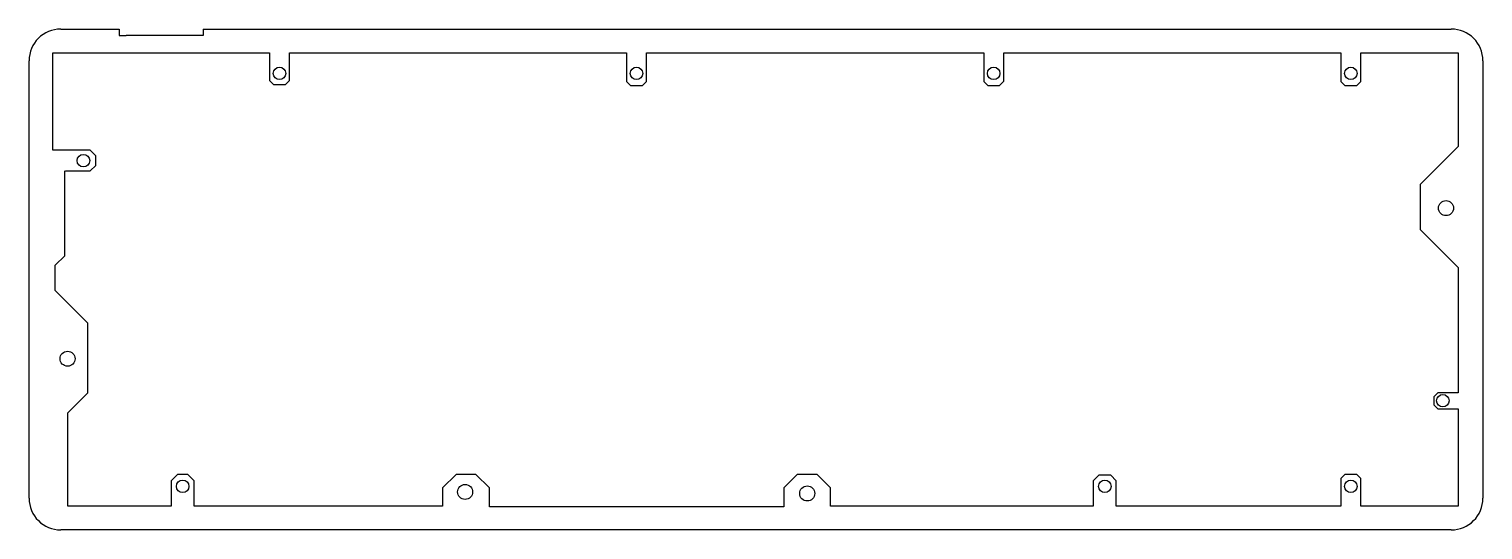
# Model space of a CAD drawing. Header units: millimetres. Extents: x 0 to 233, y -93 to -13.
import ezdxf

# ---------------------------------------------------------------- set-up
doc = ezdxf.new("R2010")
doc.units = ezdxf.units.MM

msp = doc.modelspace()

# ---------------------------------------------------------------- linework, layer by layer
for points in [[(5.14, -12.7), (14.48, -12.7), (14.48, -13.72), (15.62, -13.72)], [(27.94, -12.7), (27.94, -13.72), (15.62, -13.72)], [(27.94, -12.7), (227.65, -12.7)], [(0.06, -87.88), (0.06, -17.78)], [(4.89, -32.13), (4.64, -32.13), (3.87, -32.13), (3.87, -31.37), (3.87, -17.78), (3.87, -16.76), (3.87, -16.51), (4.64, -16.51)], [(4.64, -16.51), (15.56, -16.51)], [(15.56, -16.51), (38.04, -16.51)], [(38.04, -16.51), (38.54, -16.51), (38.54, -20.95), (39.18, -21.59), (41.08, -21.59), (41.72, -20.95), (41.72, -17.27), (41.72, -16.51), (42.74, -16.51)], [(42.74, -16.51), (94.81, -16.51)], [(94.81, -16.51), (95.69, -16.51), (95.69, -17.27), (95.69, -21.08), (96.33, -21.72), (98.23, -21.72), (98.87, -21.08), (98.87, -16.51), (99.89, -16.51)], [(99.89, -16.51), (151.96, -16.51)], [(151.96, -16.51), (152.84, -16.51), (152.84, -21.08), (153.49, -21.72), (155.38, -21.72), (156.04, -21.06), (156.04, -16.51)], [(156.04, -16.51), (209.09, -16.51)], [(209.09, -16.51), (209.99, -16.51), (209.99, -17.27), (209.99, -21.08), (210.63, -21.72), (212.53, -21.72), (213.17, -21.08), (213.17, -17.27), (213.17, -16.51)], [(213.17, -16.51), (228.79, -16.51), (228.79, -31.5), (222.69, -37.59), (222.69, -44.83), (228.79, -50.93), (228.79, -70.48)], [(232.73, -17.78), (232.73, -87.88)], [(5.91, -35.43), (6.48, -35.43), (9.84, -35.43), (10.73, -34.54), (10.73, -33.02), (9.84, -32.13), (4.89, -32.13)], [(22.8, -89.15), (22.67, -89.15), (6.29, -89.15), (6.29, -74.17), (9.46, -70.99), (9.46, -59.82), (4.25, -54.61), (4.25, -50.55), (5.78, -49.02), (5.78, -36.45), (5.78, -35.43)], [(228.79, -70.48), (228.79, -70.99), (225.49, -70.99), (224.85, -71.63), (224.85, -72.9), (225.49, -73.53), (228.79, -73.53)], [(228.79, -73.53), (228.79, -89.15), (213.17, -89.15), (213.17, -88.9)], [(26.48, -88.39), (26.48, -85.09), (25.46, -84.07), (23.81, -84.07), (22.8, -85.09), (22.8, -89.15)], [(170.37, -89.15), (169.99, -89.15), (128.33, -89.15), (128.33, -86.23), (126.17, -84.07), (123, -84.07), (120.84, -86.23), (120.84, -89.28), (73.72, -89.28), (73.72, -86.23), (71.56, -84.07), (68.39, -84.07), (66.23, -86.23), (66.23, -89.15), (26.48, -89.15), (26.48, -88.39)], [(174.05, -89.15), (174.05, -88.9), (174.05, -85.09), (173.16, -84.2), (171.26, -84.2), (170.37, -85.09), (170.37, -88.65), (170.37, -89.15)], [(213.17, -88.9), (213.17, -88.39), (213.17, -84.71), (212.53, -84.07), (210.63, -84.07), (209.99, -84.71), (209.99, -89.15), (209.17, -89.15)], [(209.17, -89.15), (174.05, -89.15)], [(227.65, -92.96), (5.14, -92.96)]]:
    msp.add_lwpolyline(points)
for centre, radius in [((40.13, -19.81), 1), ((97.28, -19.81), 1), ((154.43, -19.81), 1), ((211.58, -19.81), 1), ((8.76, -33.78), 1), ((226.82, -41.4), 1.2), ((6.22, -65.53), 1.2), ((226.31, -72.26), 1), ((24.64, -85.98), 1), ((69.85, -86.87), 1.2), ((124.59, -87.12), 1.2), ((172.21, -85.98), 1), ((211.58, -85.98), 1)]:
    msp.add_circle(centre, radius)
for centre, start, end in [((5.14, -17.78), 90, 180), ((227.65, -17.78), 0, 90), ((5.14, -87.88), 180, 270), ((227.65, -87.88), 270, 0)]:
    msp.add_arc(centre, 5.08, start, end)

doc.saveas('drawing.dxf')
